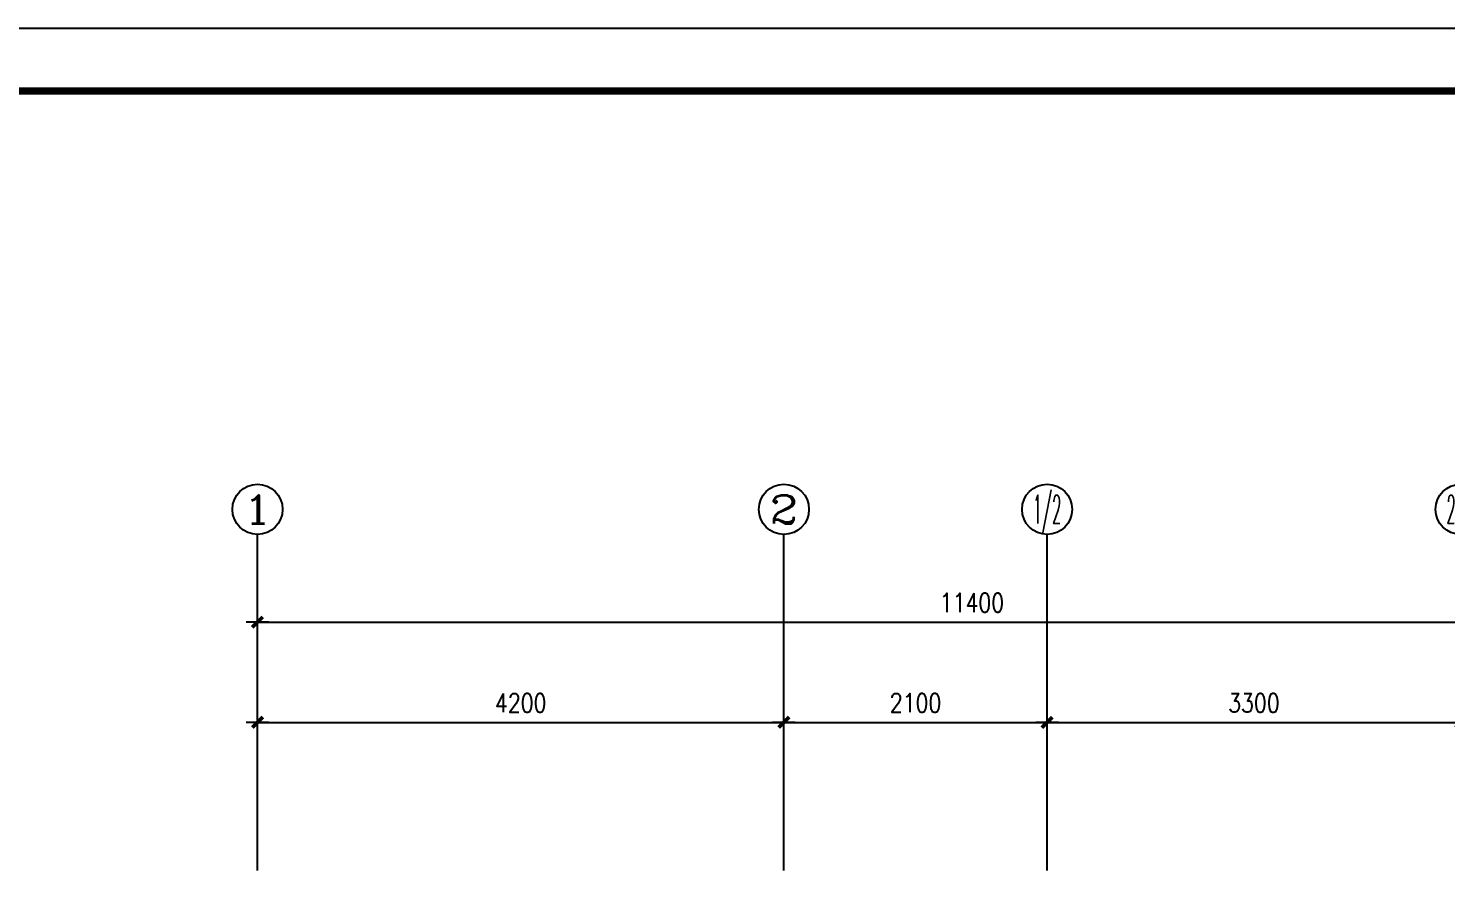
# Model space of a CAD drawing. Header units: millimetres. Extents: x 149947 to 179660, y -3668 to 17332.
# Drawn here: x 157131 to 168440, y 10552 to 17332 of the extents above; entities that cross this region are included whole.
import ezdxf
from ezdxf.enums import TextEntityAlignment as Align

# ---------------------------------------------------------------- set-up
doc = ezdxf.new("R2010")
doc.units = ezdxf.units.MM
doc.layers.add('AXIS', color=3, linetype='Continuous')
doc.layers.add('AXIS_TEXT', color=7, linetype='Continuous')
doc.styles.add('_TCH_AXIS', font='COMPLEX', dxfattribs={"bigfont": 'GBCBIG'})
doc.styles.add('COMPLEX', font='COMPLEX')
doc.styles.add('DIM_FONT', font='SIMPLEX.shx', dxfattribs={"width": 0.8})
doc.dimstyles.new('DIMN', dxfattribs={"dimtxt": 300, "dimasz": 1, "dimexe": 250, "dimexo": 300, "dimgap": 150, "dimtad": 1, "dimdec": 0, "dimzin": 0, "dimdsep": 46, "dimtxsty": 'DIM_FONT', "dimblk": '_DIMX', "dimcen": 0.09, "dimclrt": 7, "dimadec": 0, "dimazin": 0, "dimtfac": 1, "dimtdec": 0, "dimtix": 1, "dimtmove": 2, "dimatfit": 3, "dimldrblk": '_DIMX', "dimfxl": 0, "dimtolj": 1, "dimtzin": 0, "dimarcsym": 0})

# ---------------------------------------------------------------- blocks, each defined once
blk = doc.blocks.new('_DIMX')
blk.add_line((-150, 0), (150, 0))
at = {"const_width": 50}
blk.add_lwpolyline([(-70, -70), (70, 70)], dxfattribs=at)
blk = doc.blocks.new('*D58')
at = {"layer": 'AXIS', "color": 0, "lineweight": -2}
for p, q in [((158960, 10760), (158960, 12842)), ((170360, 10760), (170360, 12842)), ((158961, 12592), (170359, 12592))]:
    blk.add_line(p, q, dxfattribs=at)
at = {"layer": 'Defpoints', "color": 0}
for p in [(170360, 12592), (158960, 10610), (170360, 10610)]:
    blk.add_point(p, dxfattribs=at)
at = {"layer": 'AXIS', "color": 0, "lineweight": -2, "xscale": 0.6, "yscale": 0.6, "zscale": 0.6, "rotation": 180}
blk.add_blockref('_DIMX', (158960, 12592), dxfattribs=at)
at = {"layer": 'AXIS', "color": 0, "lineweight": -2, "xscale": 0.6, "yscale": 0.6, "zscale": 0.6}
blk.add_blockref('_DIMX', (170360, 12592), dxfattribs=at)
at = {"layer": 'AXIS', "color": 7, "insert": (164660, 12747), "char_height": 150, "attachment_point": 5, "style": 'DIM_FONT'}
blk.add_mtext('\\A1;11400', dxfattribs=at)
blk = doc.blocks.new('*D55')
at = {"layer": 'AXIS', "color": 0, "lineweight": -2}
for p, q in [((165260, 10760), (165260, 12042)), ((168560, 10760), (168560, 12042)), ((165261, 11792), (168559, 11792))]:
    blk.add_line(p, q, dxfattribs=at)
at = {"layer": 'Defpoints', "color": 0}
for p in [(168560, 11792), (165260, 10610), (168560, 10610)]:
    blk.add_point(p, dxfattribs=at)
at = {"layer": 'AXIS', "color": 0, "lineweight": -2, "xscale": 0.6, "yscale": 0.6, "zscale": 0.6, "rotation": 180}
blk.add_blockref('_DIMX', (165260, 11792), dxfattribs=at)
at = {"layer": 'AXIS', "color": 0, "lineweight": -2, "xscale": 0.6, "yscale": 0.6, "zscale": 0.6}
blk.add_blockref('_DIMX', (168560, 11792), dxfattribs=at)
at = {"layer": 'AXIS', "color": 7, "insert": (166910, 11947), "char_height": 150, "attachment_point": 5, "style": 'DIM_FONT'}
blk.add_mtext('\\A1;3300', dxfattribs=at)
blk = doc.blocks.new('*D54')
at = {"layer": 'AXIS', "color": 0, "lineweight": -2}
for p, q in [((163160, 10760), (163160, 12042)), ((165260, 10760), (165260, 12042)), ((163161, 11792), (165259, 11792))]:
    blk.add_line(p, q, dxfattribs=at)
at = {"layer": 'Defpoints', "color": 0}
for p in [(165260, 11792), (163160, 10610), (165260, 10610)]:
    blk.add_point(p, dxfattribs=at)
at = {"layer": 'AXIS', "color": 0, "lineweight": -2, "xscale": 0.6, "yscale": 0.6, "zscale": 0.6, "rotation": 180}
blk.add_blockref('_DIMX', (163160, 11792), dxfattribs=at)
at = {"layer": 'AXIS', "color": 0, "lineweight": -2, "xscale": 0.6, "yscale": 0.6, "zscale": 0.6}
blk.add_blockref('_DIMX', (165260, 11792), dxfattribs=at)
at = {"layer": 'AXIS', "color": 7, "insert": (164210, 11947), "char_height": 150, "attachment_point": 5, "style": 'DIM_FONT'}
blk.add_mtext('\\A1;2100', dxfattribs=at)
blk = doc.blocks.new('*D53')
at = {"layer": 'AXIS', "color": 0, "lineweight": -2}
for p, q in [((158960, 10760), (158960, 12042)), ((163160, 10760), (163160, 12042)), ((158961, 11792), (163159, 11792))]:
    blk.add_line(p, q, dxfattribs=at)
at = {"layer": 'Defpoints', "color": 0}
for p in [(163160, 11792), (158960, 10610), (163160, 10610)]:
    blk.add_point(p, dxfattribs=at)
at = {"layer": 'AXIS', "color": 0, "lineweight": -2, "xscale": 0.6, "yscale": 0.6, "zscale": 0.6, "rotation": 180}
blk.add_blockref('_DIMX', (158960, 11792), dxfattribs=at)
at = {"layer": 'AXIS', "color": 0, "lineweight": -2, "xscale": 0.6, "yscale": 0.6, "zscale": 0.6}
blk.add_blockref('_DIMX', (163160, 11792), dxfattribs=at)
at = {"layer": 'AXIS', "color": 7, "insert": (161060, 11947), "char_height": 150, "attachment_point": 5, "style": 'DIM_FONT'}
blk.add_mtext('\\A1;4200', dxfattribs=at)
blk = doc.blocks.new('_AXISO')
blk.add_circle((0, 0), 0.5)
at = {"layer": 'AXIS_TEXT', "style": 'COMPLEX', "width": 1.438492}
blk.add_attdef('A', text='', height=0.56, dxfattribs=at).set_placement((-0.25, -0.28), (0.25, -0.28), align=Align.FIT)

msp = doc.modelspace()

# ---------------------------------------------------------------- linework, layer by layer
msp.add_lwpolyline([(149959.928, -3668.324), (179659.928, -3668.324), (179659.928, 17331.674), (149959.928, 17331.674)], close=True)
at = {"const_width": 57.9}
msp.add_lwpolyline([(151209.928, -3168.324), (179159.928, -3168.324), (179159.928, 16831.674), (151209.928, 16831.674)], close=True, dxfattribs=at)
at = {"layer": 'AXIS'}
for p, q in [((158959.955, 10610.467), (158959.955, 13292.201)), ((163159.955, 10610.467), (163159.955, 13292.201)), ((163159.955, 10610.467), (163159.955, 13292.201)), ((165259.955, 10610.467), (165259.955, 13292.201))]:
    msp.add_line(p, q, dxfattribs=at)

# ---------------------------------------------------------------- block references
ref = msp.add_blockref('_AXISO', (158959.955, 13492.201), dxfattribs=dict(at, xscale=400, yscale=400, zscale=400))
ref.add_attrib('A', '1', dxfattribs={"layer": 'AXIS_TEXT', "height": 226.274, "style": '_TCH_AXIS', "width": 2.333333}).set_placement((158846.818, 13379.064), (159073.092, 13379.064), align=Align.FIT)
ref = msp.add_blockref('_AXISO', (163159.955, 13492.201), dxfattribs=dict(at, xscale=400, yscale=400, zscale=400))
ref.add_attrib('A', '2', dxfattribs={"layer": 'AXIS_TEXT', "height": 226.274, "style": '_TCH_AXIS', "width": 1.5}).set_placement((163046.818, 13379.064), (163273.092, 13379.064), align=Align.FIT)
ref = msp.add_blockref('_AXISO', (163159.955, 13492.201), dxfattribs=dict(at, xscale=400, yscale=400, zscale=400))
ref.add_attrib('A', '2', dxfattribs={"layer": 'AXIS_TEXT', "height": 226.274, "style": '_TCH_AXIS', "width": 1.5}).set_placement((163046.818, 13379.064), (163273.092, 13379.064), align=Align.FIT)
ref = msp.add_blockref('_AXISO', (165259.955, 13492.201), dxfattribs=dict(at, xscale=400, yscale=400, zscale=400))
ref.add_attrib('A', '1/2', dxfattribs={"layer": 'AXIS_TEXT', "height": 226.2742, "style": '_TCH_AXIS', "width": 0.411765}).set_placement((165146.818, 13379.064), (165373.092, 13379.064), align=Align.FIT)
ref = msp.add_blockref('_AXISO', (168559.955, 13492.201), dxfattribs=dict(at, xscale=400, yscale=400, zscale=400))
ref.add_attrib('A', '2/2', dxfattribs={"layer": 'AXIS_TEXT', "height": 226.2742, "style": '_TCH_AXIS', "width": 0.375}).set_placement((168446.818, 13379.064), (168673.092, 13379.064), align=Align.FIT)

# ---------------------------------------------------------------- dimensions: what is measured, and where the dimension line sits
for p1, p2, distance, picture, middle in [((158959.955, 10610.467), (170359.955, 10610.467), 1981.733, '*D58', (164659.955, 12747.201)), ((158959.955, 10610.467), (163159.955, 10610.467), 1181.733, '*D53', (161059.955, 11947.201)), ((163159.955, 10610.467), (165259.955, 10610.467), 1181.733, '*D54', (164209.955, 11947.201)), ((165259.955, 10610.467), (168559.955, 10610.467), 1181.733, '*D55', (166909.955, 11947.201))]:
    dim = msp.add_aligned_dim(p1=p1, p2=p2, distance=distance, dimstyle='DIMN', override={"dimtxt": 150, "dimasz": 0.6, "dimexo": 150, "dimgap": 80}, dxfattribs=at)
    dim.commit()
    dim.dimension.update_dxf_attribs({"geometry": picture, "text_midpoint": middle})

doc.saveas('drawing.dxf')
